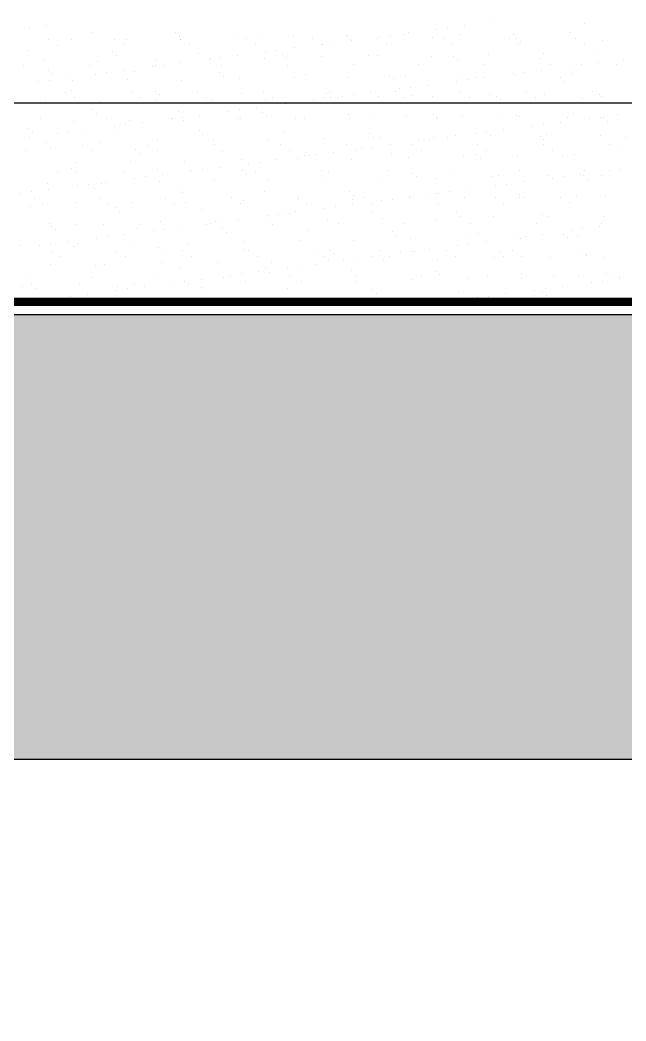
# Model space of a CAD drawing. Header units: centimetres. Extents: x -5119 to 2082, y -6603 to -947.
# Drawn here: x 636.2 to 693.4, y -3573 to -3478.4 of the extents above; entities that cross this region are included whole.
import ezdxf

# ---------------------------------------------------------------- set-up
doc = ezdxf.new("R2010")
doc.units = ezdxf.units.CM
doc.header["$LTSCALE"] = 100
doc.header["$MEASUREMENT"] = 0
for name, color, linetype in [('A807-Details-Railing and Cat ladder$0$A-CONC', 5, 'Continuous'), ('A807-Details-Railing and Cat ladder$0$A-HATCH-14', 14, 'Continuous'), ('A807-Details-Railing and Cat ladder$0$A-HATH-CONC', 253, 'Continuous'), ('A807-Details-Railing and Cat ladder$0$A-WATERPROOFING', 7, 'Continuous'), ('A807-Details-Railing and Cat ladder$0$railiing', 7, 'Continuous')]:
    doc.layers.add(name, color=color, linetype=linetype)

msp = doc.modelspace()

# ---------------------------------------------------------------- hatches: boundary and pattern name
at = {"layer": 'A807-Details-Railing and Cat ladder$0$A-HATH-CONC', "ltscale": 0.8}
h = msp.add_hatch(color=256, dxfattribs=at)
h.paths.add_polyline_path([(901.381, -3346.431), (881.405, -3366.408), (981.286, -3358.36), (981.286, -3034.824), (901.381, -3034.824)])
h.paths.add_polyline_path([(901.381, -3506.241), (501.989, -3506.241), (501.989, -3548.26), (736.542, -3548.26), (741.768, -3523.653), (741.768, -3572.994), (749.224, -3548.26), (981.286, -3548.26), (981.286, -3358.36), (881.405, -3366.408), (881.405, -3386.384), (901.381, -3386.384)])

# ---------------------------------------------------------------- linework, layer by layer
at = {"layer": 'A807-Details-Railing and Cat ladder$0$A-CONC'}
msp.add_line((502.053, -3506.241), (901.381, -3506.241), dxfattribs=at)
at = {"layer": 'A807-Details-Railing and Cat ladder$0$A-HATCH-14', "color": 8, "linetype": 'Continuous'}
for p, q in [((638.751, -3478.945), (638.751, -3478.945)), ((678.233, -3478.919), (678.233, -3478.919)), ((680.946, -3478.562), (680.946, -3478.562)), ((689.52, -3478.702), (689.52, -3478.702)), ((637.127, -3479.158), (637.127, -3479.158)), ((642.944, -3479.559), (642.944, -3479.559)), ((650.938, -3479.627), (650.938, -3479.627)), ((659.049, -3479.804), (659.049, -3479.804)), ((667.042, -3479.873), (667.042, -3479.873)), ((671.232, -3479.841), (671.232, -3479.841)), ((672.507, -3479.815), (672.507, -3479.815)), ((672.856, -3479.627), (672.856, -3479.627)), ((675.569, -3479.27), (675.569, -3479.27)), ((676.609, -3479.133), (676.609, -3479.133)), ((677.736, -3479.748), (677.736, -3479.748)), ((682.846, -3479.772), (682.846, -3479.772)), ((688.241, -3479.578), (688.241, -3479.578)), ((638.913, -3480.23), (638.913, -3480.23)), ((639.755, -3480.766), (639.755, -3480.766)), ((641.038, -3480.288), (641.038, -3480.288)), ((645.134, -3480.218), (645.134, -3480.218)), ((645.976, -3480.755), (645.976, -3480.755)), ((646.267, -3480.221), (646.267, -3480.221)), ((651.306, -3479.965), (651.306, -3479.965)), ((651.355, -3480.207), (651.355, -3480.207)), ((651.377, -3480.246), (651.377, -3480.246)), ((652.197, -3480.744), (652.197, -3480.744)), ((656.772, -3480.051), (656.772, -3480.051)), ((657.576, -3480.196), (657.576, -3480.196)), ((658.418, -3480.732), (658.418, -3480.732)), ((662.001, -3479.985), (662.001, -3479.985)), ((663.797, -3480.184), (663.797, -3480.184)), ((664.639, -3480.721), (664.639, -3480.721)), ((664.815, -3480.685), (664.815, -3480.685)), ((665.855, -3480.548), (665.855, -3480.548)), ((667.111, -3480.009), (667.111, -3480.009)), ((667.411, -3480.21), (667.411, -3480.21)), ((667.479, -3480.335), (667.479, -3480.335)), ((670.017, -3480.173), (670.017, -3480.173)), ((670.192, -3479.977), (670.192, -3479.977)), ((670.86, -3480.71), (670.86, -3480.71)), ((675.154, -3480.049), (675.154, -3480.049)), ((676.238, -3480.162), (676.238, -3480.162)), ((677.081, -3480.698), (677.081, -3480.698)), ((682.459, -3480.15), (682.459, -3480.15)), ((683.147, -3480.118), (683.147, -3480.118)), ((683.302, -3480.687), (683.302, -3480.687)), ((683.515, -3480.455), (683.515, -3480.455)), ((688.68, -3480.139), (688.68, -3480.139)), ((689.523, -3480.676), (689.523, -3480.676)), ((691.258, -3480.295), (691.258, -3480.295)), ((636.939, -3481.312), (636.939, -3481.312)), ((644.933, -3481.381), (644.933, -3481.381)), ((645.301, -3481.718), (645.301, -3481.718)), ((653.044, -3481.557), (653.044, -3481.557)), ((656.724, -3481.751), (656.724, -3481.751)), ((659.438, -3481.393), (659.438, -3481.393)), ((660.478, -3481.256), (660.478, -3481.256)), ((661.037, -3481.626), (661.037, -3481.626)), ((662.102, -3481.043), (662.102, -3481.043)), ((669.149, -3481.803), (669.149, -3481.803)), ((669.932, -3481.791), (669.932, -3481.791)), ((675.042, -3481.815), (675.042, -3481.815)), ((680.437, -3481.621), (680.437, -3481.621)), ((685.666, -3481.554), (685.666, -3481.554)), ((690.776, -3481.579), (690.776, -3481.579)), ((636.567, -3482.709), (636.567, -3482.709)), ((638.463, -3482.264), (638.463, -3482.264)), ((642.788, -3482.698), (642.788, -3482.698)), ((643.573, -3482.288), (643.573, -3482.288)), ((648.968, -3482.094), (648.968, -3482.094)), ((649.009, -3482.687), (649.009, -3482.687)), ((649.723, -3482.672), (649.723, -3482.672)), ((651.347, -3482.458), (651.347, -3482.458)), ((654.061, -3482.101), (654.061, -3482.101)), ((654.197, -3482.027), (654.197, -3482.027)), ((655.1, -3481.964), (655.1, -3481.964)), ((655.23, -3482.676), (655.23, -3482.676)), ((659.307, -3482.052), (659.307, -3482.052)), ((661.406, -3481.963), (661.406, -3481.963)), ((661.451, -3482.664), (661.451, -3482.664)), ((664.703, -3481.857), (664.703, -3481.857)), ((667.672, -3482.653), (667.672, -3482.653)), ((673.892, -3482.642), (673.892, -3482.642)), ((677.142, -3481.871), (677.142, -3481.871)), ((677.51, -3482.209), (677.51, -3482.209)), ((680.113, -3482.63), (680.113, -3482.63)), ((685.253, -3482.048), (685.253, -3482.048)), ((686.334, -3482.619), (686.334, -3482.619)), ((689.205, -3482.647), (689.205, -3482.647)), ((690.829, -3482.433), (690.829, -3482.433)), ((692.555, -3482.608), (692.555, -3482.608)), ((693.247, -3482.116), (693.247, -3482.116)), ((638.928, -3483.134), (638.928, -3483.134)), ((639.296, -3483.471), (639.296, -3483.471)), ((643.306, -3483.517), (643.306, -3483.517)), ((644.346, -3483.38), (644.346, -3483.38)), ((645.97, -3483.166), (645.97, -3483.166)), ((647.039, -3483.311), (647.039, -3483.311)), ((648.684, -3482.809), (648.684, -3482.809)), ((655.032, -3483.379), (655.032, -3483.379)), ((663.143, -3483.556), (663.143, -3483.556)), ((671.137, -3483.624), (671.137, -3483.624)), ((672.633, -3483.664), (672.633, -3483.664)), ((677.862, -3483.597), (677.862, -3483.597)), ((682.788, -3483.491), (682.788, -3483.491)), ((682.972, -3483.622), (682.972, -3483.622)), ((683.828, -3483.354), (683.828, -3483.354)), ((685.452, -3483.141), (685.452, -3483.141)), ((688.165, -3482.783), (688.165, -3482.783)), ((688.367, -3483.427), (688.367, -3483.427)), ((637.929, -3484.225), (637.929, -3484.225)), ((638.969, -3484.088), (638.969, -3484.088)), ((640.593, -3483.874), (640.593, -3483.874)), ((641.164, -3484.137), (641.164, -3484.137)), ((646.393, -3484.07), (646.393, -3484.07)), ((651.503, -3484.095), (651.503, -3484.095)), ((655.4, -3483.717), (655.4, -3483.717)), ((656.898, -3483.9), (656.898, -3483.9)), ((662.127, -3483.834), (662.127, -3483.834)), ((667.237, -3483.858), (667.237, -3483.858)), ((671.505, -3483.962), (671.505, -3483.962)), ((674.698, -3484.556), (674.698, -3484.556)), ((677.411, -3484.199), (677.411, -3484.199)), ((678.451, -3484.062), (678.451, -3484.062)), ((679.248, -3483.801), (679.248, -3483.801)), ((680.075, -3483.849), (680.075, -3483.849)), ((687.241, -3483.87), (687.241, -3483.87)), ((687.61, -3484.207), (687.61, -3484.207)), ((640.526, -3485.232), (640.526, -3485.232)), ((641.034, -3485.064), (641.034, -3485.064)), ((646.747, -3485.22), (646.747, -3485.22)), ((649.027, -3485.132), (649.027, -3485.132)), ((649.395, -3485.47), (649.395, -3485.47)), ((652.968, -3485.209), (652.968, -3485.209)), ((657.138, -3485.309), (657.138, -3485.309)), ((659.189, -3485.198), (659.189, -3485.198)), ((665.132, -3485.378), (665.132, -3485.378)), ((665.41, -3485.187), (665.41, -3485.187)), ((667.697, -3485.478), (667.697, -3485.478)), ((669.321, -3485.264), (669.321, -3485.264)), ((671.631, -3485.175), (671.631, -3485.175)), ((672.034, -3484.907), (672.034, -3484.907)), ((673.074, -3484.77), (673.074, -3484.77)), ((673.243, -3485.554), (673.243, -3485.554)), ((677.852, -3485.164), (677.852, -3485.164)), ((680.563, -3485.47), (680.563, -3485.47)), ((684.073, -3485.153), (684.073, -3485.153)), ((685.792, -3485.403), (685.792, -3485.403)), ((690.293, -3485.141), (690.293, -3485.141)), ((690.902, -3485.428), (690.902, -3485.428)), ((638.589, -3486.113), (638.589, -3486.113)), ((641.369, -3485.768), (641.369, -3485.768)), ((643.699, -3486.137), (643.699, -3486.137)), ((647.59, -3485.757), (647.59, -3485.757)), ((649.094, -3485.943), (649.094, -3485.943)), ((653.811, -3485.746), (653.811, -3485.746)), ((654.323, -3485.876), (654.323, -3485.876)), ((659.433, -3485.901), (659.433, -3485.901)), ((660.031, -3485.735), (660.031, -3485.735)), ((662.319, -3486.186), (662.319, -3486.186)), ((663.943, -3485.972), (663.943, -3485.972)), ((664.828, -3485.707), (664.828, -3485.707)), ((665.5, -3485.715), (665.5, -3485.715)), ((666.252, -3485.723), (666.252, -3485.723)), ((666.657, -3485.615), (666.657, -3485.615)), ((670.057, -3485.64), (670.057, -3485.64)), ((672.473, -3485.712), (672.473, -3485.712)), ((675.167, -3485.664), (675.167, -3485.664)), ((678.694, -3485.701), (678.694, -3485.701)), ((681.236, -3485.623), (681.236, -3485.623)), ((681.605, -3485.96), (681.605, -3485.96)), ((684.915, -3485.689), (684.915, -3485.689)), ((689.348, -3485.8), (689.348, -3485.8)), ((691.136, -3485.678), (691.136, -3485.678))]:
    msp.add_line(p, q, dxfattribs=at)
at = {"layer": 'A807-Details-Railing and Cat ladder$0$A-HATCH-14', "linetype": 'Continuous'}
for p, q in [((661.28, -3486.323), (661.28, -3486.323)), ((643.022, -3486.886), (643.022, -3486.886)), ((643.39, -3487.223), (643.39, -3487.223)), ((651.133, -3487.062), (651.133, -3487.062)), ((653.189, -3487.388), (653.189, -3487.388)), ((655.902, -3487.031), (655.902, -3487.031)), ((656.942, -3486.894), (656.942, -3486.894)), ((658.566, -3486.68), (658.566, -3486.68)), ((659.127, -3487.131), (659.127, -3487.131)), ((659.495, -3487.468), (659.495, -3487.468)), ((667.238, -3487.308), (667.238, -3487.308)), ((675.231, -3487.376), (675.231, -3487.376)), ((677.987, -3487.446), (677.987, -3487.446)), ((683.098, -3487.471), (683.098, -3487.471)), ((688.493, -3487.276), (688.493, -3487.276)), ((692.671, -3487.362), (692.671, -3487.362)), ((638.181, -3487.712), (638.181, -3487.712)), ((641.29, -3487.986), (641.29, -3487.986)), ((644.401, -3487.7), (644.401, -3487.7)), ((646.188, -3488.31), (646.188, -3488.31)), ((646.519, -3487.919), (646.519, -3487.919)), ((647.812, -3488.096), (647.812, -3488.096)), ((650.525, -3487.739), (650.525, -3487.739)), ((650.622, -3487.689), (650.622, -3487.689)), ((651.565, -3487.602), (651.565, -3487.602)), ((651.629, -3487.944), (651.629, -3487.944)), ((656.843, -3487.678), (656.843, -3487.678)), ((657.024, -3487.749), (657.024, -3487.749)), ((662.253, -3487.683), (662.253, -3487.683)), ((663.064, -3487.667), (663.064, -3487.667)), ((667.363, -3487.707), (667.363, -3487.707)), ((669.285, -3487.655), (669.285, -3487.655)), ((672.759, -3487.513), (672.759, -3487.513)), ((675.506, -3487.644), (675.506, -3487.644)), ((675.599, -3487.714), (675.599, -3487.714)), ((681.727, -3487.633), (681.727, -3487.633)), ((683.342, -3487.553), (683.342, -3487.553)), ((684.63, -3488.421), (684.63, -3488.421)), ((685.67, -3488.284), (685.67, -3488.284)), ((687.294, -3488.07), (687.294, -3488.07)), ((687.948, -3487.621), (687.948, -3487.621)), ((690.007, -3487.713), (690.007, -3487.713)), ((691.047, -3487.576), (691.047, -3487.576)), ((691.336, -3487.622), (691.336, -3487.622)), ((691.704, -3487.959), (691.704, -3487.959)), ((637.017, -3488.639), (637.017, -3488.639)), ((637.385, -3488.976), (637.385, -3488.976)), ((639.771, -3489.155), (639.771, -3489.155)), ((640.811, -3489.018), (640.811, -3489.018)), ((642.435, -3488.804), (642.435, -3488.804)), ((645.128, -3488.816), (645.128, -3488.816)), ((645.148, -3488.447), (645.148, -3488.447)), ((653.122, -3488.884), (653.122, -3488.884)), ((653.49, -3489.222), (653.49, -3489.222)), ((661.233, -3489.061), (661.233, -3489.061)), ((669.226, -3489.13), (669.226, -3489.13)), ((677.337, -3489.306), (677.337, -3489.306)), ((679.253, -3489.129), (679.253, -3489.129)), ((680.293, -3488.992), (680.293, -3488.992)), ((680.689, -3489.319), (680.689, -3489.319)), ((681.917, -3488.778), (681.917, -3488.778)), ((685.331, -3489.375), (685.331, -3489.375)), ((685.918, -3489.252), (685.918, -3489.252)), ((691.028, -3489.277), (691.028, -3489.277)), ((637.058, -3489.512), (637.058, -3489.512)), ((638.714, -3489.962), (638.714, -3489.962)), ((642.14, -3490.234), (642.14, -3490.234)), ((643.824, -3489.987), (643.824, -3489.987)), ((648.361, -3490.223), (648.361, -3490.223)), ((649.22, -3489.792), (649.22, -3489.792)), ((654.449, -3489.725), (654.449, -3489.725)), ((654.582, -3490.211), (654.582, -3490.211)), ((659.559, -3489.75), (659.559, -3489.75)), ((660.802, -3490.2), (660.802, -3490.2)), ((664.954, -3489.556), (664.954, -3489.556)), ((667.023, -3490.189), (667.023, -3490.189)), ((669.594, -3489.467), (669.594, -3489.467)), ((670.183, -3489.489), (670.183, -3489.489)), ((671.162, -3490.194), (671.162, -3490.194)), ((673.244, -3490.178), (673.244, -3490.178)), ((673.876, -3489.837), (673.876, -3489.837)), ((674.915, -3489.7), (674.915, -3489.7)), ((675.293, -3489.513), (675.293, -3489.513)), ((676.54, -3489.486), (676.54, -3489.486)), ((679.465, -3490.166), (679.465, -3490.166)), ((685.686, -3490.155), (685.686, -3490.155)), ((685.699, -3489.712), (685.699, -3489.712)), ((691.907, -3490.144), (691.907, -3490.144)), ((693.442, -3489.551), (693.442, -3489.551)), ((636.761, -3490.782), (636.761, -3490.782)), ((639.123, -3490.569), (639.123, -3490.569)), ((642.982, -3490.771), (642.982, -3490.771)), ((647.116, -3490.638), (647.116, -3490.638)), ((647.485, -3490.975), (647.485, -3490.975)), ((649.203, -3490.759), (649.203, -3490.759)), ((655.228, -3490.814), (655.228, -3490.814)), ((655.424, -3490.748), (655.424, -3490.748)), ((661.645, -3490.737), (661.645, -3490.737)), ((663.121, -3491.253), (663.121, -3491.253)), ((663.221, -3490.883), (663.221, -3490.883)), ((663.589, -3491.22), (663.589, -3491.22)), ((664.161, -3491.116), (664.161, -3491.116)), ((665.785, -3490.902), (665.785, -3490.902)), ((667.866, -3490.725), (667.866, -3490.725)), ((668.499, -3490.545), (668.499, -3490.545)), ((669.538, -3490.408), (669.538, -3490.408)), ((671.332, -3491.059), (671.332, -3491.059)), ((674.087, -3490.714), (674.087, -3490.714)), ((679.326, -3491.128), (679.326, -3491.128)), ((680.307, -3490.703), (680.307, -3490.703)), ((686.528, -3490.692), (686.528, -3490.692)), ((688.619, -3491.125), (688.619, -3491.125)), ((692.749, -3490.68), (692.749, -3490.68)), ((641.416, -3491.835), (641.416, -3491.835)), ((646.644, -3491.768), (646.644, -3491.768)), ((651.755, -3491.793), (651.755, -3491.793)), ((657.15, -3491.598), (657.15, -3491.598)), ((657.744, -3491.961), (657.744, -3491.961)), ((658.784, -3491.824), (658.784, -3491.824)), ((660.408, -3491.61), (660.408, -3491.61)), ((662.379, -3491.532), (662.379, -3491.532)), ((667.489, -3491.556), (667.489, -3491.556)), ((672.884, -3491.362), (672.884, -3491.362)), ((678.113, -3491.295), (678.113, -3491.295)), ((679.694, -3491.466), (679.694, -3491.466)), ((683.223, -3491.32), (683.223, -3491.32)), ((687.437, -3491.305), (687.437, -3491.305)), ((639.794, -3492.714), (639.794, -3492.714)), ((641.111, -3492.391), (641.111, -3492.391)), ((641.48, -3492.728), (641.48, -3492.728)), ((646.015, -3492.703), (646.015, -3492.703)), ((649.223, -3492.567), (649.223, -3492.567)), ((649.654, -3493.026), (649.654, -3493.026)), ((652.236, -3492.691), (652.236, -3492.691)), ((652.367, -3492.668), (652.367, -3492.668)), ((653.407, -3492.532), (653.407, -3492.532)), ((655.031, -3492.318), (655.031, -3492.318)), ((657.216, -3492.636), (657.216, -3492.636)), ((657.584, -3492.973), (657.584, -3492.973)), ((658.457, -3492.68), (658.457, -3492.68)), ((664.677, -3492.669), (664.677, -3492.669)), ((665.327, -3492.813), (665.327, -3492.813)), ((670.898, -3492.657), (670.898, -3492.657)), ((673.321, -3492.881), (673.321, -3492.881)), ((677.119, -3492.646), (677.119, -3492.646)), ((681.432, -3493.058), (681.432, -3493.058)), ((683.34, -3492.635), (683.34, -3492.635)), ((686.043, -3493.101), (686.043, -3493.101)), ((689.136, -3493), (689.136, -3493)), ((689.425, -3493.127), (689.425, -3493.127)), ((689.561, -3492.624), (689.561, -3492.624)), ((691.154, -3493.126), (691.154, -3493.126)), ((691.849, -3492.643), (691.849, -3492.643)), ((692.889, -3492.506), (692.889, -3492.506)), ((638.84, -3493.811), (638.84, -3493.811)), ((641.613, -3494.084), (641.613, -3494.084)), ((642.653, -3493.947), (642.653, -3493.947)), ((643.95, -3493.836), (643.95, -3493.836)), ((644.277, -3493.734), (644.277, -3493.734)), ((646.99, -3493.376), (646.99, -3493.376)), ((648.03, -3493.239), (648.03, -3493.239)), ((649.346, -3493.641), (649.346, -3493.641)), ((654.575, -3493.575), (654.575, -3493.575)), ((659.685, -3493.599), (659.685, -3493.599)), ((665.08, -3493.405), (665.08, -3493.405)), ((670.309, -3493.338), (670.309, -3493.338)), ((673.689, -3493.219), (673.689, -3493.219)), ((675.419, -3493.362), (675.419, -3493.362)), ((680.814, -3493.168), (680.814, -3493.168)), ((681.095, -3494.059), (681.095, -3494.059)), ((682.134, -3493.922), (682.134, -3493.922)), ((683.758, -3493.708), (683.758, -3493.708)), ((686.472, -3493.351), (686.472, -3493.351)), ((687.512, -3493.214), (687.512, -3493.214)), ((689.793, -3493.464), (689.793, -3493.464)), ((636.236, -3494.792), (636.236, -3494.792)), ((637.275, -3494.655), (637.275, -3494.655)), ((638.899, -3494.442), (638.899, -3494.442)), ((643.217, -3494.321), (643.217, -3494.321)), ((651.211, -3494.389), (651.211, -3494.389)), ((651.579, -3494.727), (651.579, -3494.727)), ((659.322, -3494.566), (659.322, -3494.566)), ((667.315, -3494.635), (667.315, -3494.635)), ((667.684, -3494.972), (667.684, -3494.972)), ((675.427, -3494.811), (675.427, -3494.811)), ((675.718, -3494.766), (675.718, -3494.766)), ((676.757, -3494.63), (676.757, -3494.63)), ((678.381, -3494.416), (678.381, -3494.416)), ((683.42, -3494.88), (683.42, -3494.88)), ((688.745, -3494.974), (688.745, -3494.974)), ((691.531, -3495.057), (691.531, -3495.057)), ((637.532, -3495.248), (637.532, -3495.248)), ((638.375, -3495.784), (638.375, -3495.784)), ((641.541, -3495.684), (641.541, -3495.684)), ((643.753, -3495.236), (643.753, -3495.236)), ((644.595, -3495.773), (644.595, -3495.773)), ((646.77, -3495.617), (646.77, -3495.617)), ((649.974, -3495.225), (649.974, -3495.225)), ((650.816, -3495.762), (650.816, -3495.762)), ((651.88, -3495.642), (651.88, -3495.642)), ((656.195, -3495.214), (656.195, -3495.214)), ((657.037, -3495.75), (657.037, -3495.75)), ((657.276, -3495.447), (657.276, -3495.447)), ((662.416, -3495.202), (662.416, -3495.202)), ((662.505, -3495.381), (662.505, -3495.381)), ((663.258, -3495.739), (663.258, -3495.739)), ((667.615, -3495.405), (667.615, -3495.405)), ((667.627, -3495.832), (667.627, -3495.832)), ((668.637, -3495.191), (668.637, -3495.191)), ((669.479, -3495.728), (669.479, -3495.728)), ((670.34, -3495.474), (670.34, -3495.474)), ((671.38, -3495.337), (671.38, -3495.337)), ((673.004, -3495.124), (673.004, -3495.124)), ((673.01, -3495.211), (673.01, -3495.211)), ((674.858, -3495.18), (674.858, -3495.18)), ((675.7, -3495.716), (675.7, -3495.716)), ((678.239, -3495.144), (678.239, -3495.144)), ((681.078, -3495.168), (681.078, -3495.168)), ((681.921, -3495.705), (681.921, -3495.705)), ((683.349, -3495.169), (683.349, -3495.169)), ((683.788, -3495.217), (683.788, -3495.217)), ((687.299, -3495.157), (687.299, -3495.157)), ((688.142, -3495.694), (688.142, -3495.694)), ((637.212, -3496.074), (637.212, -3496.074)), ((645.206, -3496.143), (645.206, -3496.143)), ((645.574, -3496.48), (645.574, -3496.48)), ((653.317, -3496.319), (653.317, -3496.319)), ((659.586, -3496.89), (659.586, -3496.89)), ((660.626, -3496.753), (660.626, -3496.753)), ((661.31, -3496.388), (661.31, -3496.388)), ((661.679, -3496.725), (661.679, -3496.725)), ((662.25, -3496.54), (662.25, -3496.54)), ((664.963, -3496.182), (664.963, -3496.182)), ((666.003, -3496.045), (666.003, -3496.045)), ((669.422, -3496.565), (669.422, -3496.565)), ((677.415, -3496.633), (677.415, -3496.633)), ((685.526, -3496.81), (685.526, -3496.81)), ((686.169, -3496.95), (686.169, -3496.95)), ((638.966, -3497.66), (638.966, -3497.66)), ((639.201, -3497.896), (639.201, -3497.896)), ((641.407, -3497.716), (641.407, -3497.716)), ((644.076, -3497.685), (644.076, -3497.685)), ((647.628, -3497.705), (647.628, -3497.705)), ((649.471, -3497.49), (649.471, -3497.49)), ((653.849, -3497.694), (653.849, -3497.694)), ((654.209, -3497.598), (654.209, -3497.598)), ((654.7, -3497.424), (654.7, -3497.424)), ((655.249, -3497.461), (655.249, -3497.461)), ((656.873, -3497.247), (656.873, -3497.247)), ((659.811, -3497.448), (659.811, -3497.448)), ((660.07, -3497.682), (660.07, -3497.682)), ((665.206, -3497.254), (665.206, -3497.254)), ((666.291, -3497.671), (666.291, -3497.671)), ((670.435, -3497.187), (670.435, -3497.187)), ((672.512, -3497.66), (672.512, -3497.66)), ((675.545, -3497.212), (675.545, -3497.212)), ((677.783, -3496.971), (677.783, -3496.971)), ((678.732, -3497.648), (678.732, -3497.648)), ((680.94, -3497.017), (680.94, -3497.017)), ((684.953, -3497.637), (684.953, -3497.637)), ((691.174, -3497.626), (691.174, -3497.626)), ((691.279, -3496.975), (691.279, -3496.975)), ((639.569, -3498.233), (639.569, -3498.233)), ((646.118, -3498.663), (646.118, -3498.663)), ((647.312, -3498.073), (647.312, -3498.073)), ((648.832, -3498.306), (648.832, -3498.306)), ((649.872, -3498.169), (649.872, -3498.169)), ((651.496, -3497.955), (651.496, -3497.955)), ((655.305, -3498.141), (655.305, -3498.141)), ((655.673, -3498.479), (655.673, -3498.479)), ((663.416, -3498.318), (663.416, -3498.318)), ((671.41, -3498.386), (671.41, -3498.386)), ((671.778, -3498.724), (671.778, -3498.724)), ((679.521, -3498.563), (679.521, -3498.563)), ((685.6, -3498.638), (685.6, -3498.638)), ((687.514, -3498.632), (687.514, -3498.632)), ((688.314, -3498.28), (688.314, -3498.28)), ((688.87, -3498.823), (688.87, -3498.823)), ((689.353, -3498.143), (689.353, -3498.143)), ((690.977, -3497.93), (690.977, -3497.93)), ((636.272, -3499.728), (636.272, -3499.728)), ((638.077, -3499.722), (638.077, -3499.722)), ((639.117, -3499.585), (639.117, -3499.585)), ((640.741, -3499.371), (640.741, -3499.371)), ((641.667, -3499.533), (641.667, -3499.533)), ((643.455, -3499.014), (643.455, -3499.014)), ((644.494, -3498.877), (644.494, -3498.877)), ((646.896, -3499.466), (646.896, -3499.466)), ((652.006, -3499.491), (652.006, -3499.491)), ((657.402, -3499.297), (657.402, -3499.297)), ((662.631, -3499.23), (662.631, -3499.23)), ((667.741, -3499.254), (667.741, -3499.254)), ((673.136, -3499.06), (673.136, -3499.06)), ((677.559, -3499.696), (677.559, -3499.696)), ((678.365, -3498.993), (678.365, -3498.993)), ((678.599, -3499.559), (678.599, -3499.559)), ((680.223, -3499.345), (680.223, -3499.345)), ((682.936, -3498.988), (682.936, -3498.988)), ((683.475, -3499.018), (683.475, -3499.018)), ((683.976, -3498.851), (683.976, -3498.851)), ((687.883, -3498.969), (687.883, -3498.969)), ((639.146, -3500.25), (639.146, -3500.25)), ((641.307, -3499.826), (641.307, -3499.826)), ((645.366, -3500.239), (645.366, -3500.239)), ((649.3, -3499.894), (649.3, -3499.894)), ((649.668, -3500.232), (649.668, -3500.232)), ((651.587, -3500.227), (651.587, -3500.227)), ((657.411, -3500.071), (657.411, -3500.071)), ((657.808, -3500.216), (657.808, -3500.216)), ((664.029, -3500.205), (664.029, -3500.205)), ((665.405, -3500.14), (665.405, -3500.14)), ((665.773, -3500.477), (665.773, -3500.477)), ((670.25, -3500.193), (670.25, -3500.193)), ((671.092, -3500.73), (671.092, -3500.73)), ((672.182, -3500.404), (672.182, -3500.404)), ((673.222, -3500.267), (673.222, -3500.267)), ((673.516, -3500.316), (673.516, -3500.316)), ((674.846, -3500.053), (674.846, -3500.053)), ((676.471, -3500.182), (676.471, -3500.182)), ((677.313, -3500.719), (677.313, -3500.719)), ((681.509, -3500.385), (681.509, -3500.385)), ((681.878, -3500.722), (681.878, -3500.722)), ((682.692, -3500.171), (682.692, -3500.171)), ((683.534, -3500.707), (683.534, -3500.707)), ((688.913, -3500.159), (688.913, -3500.159)), ((689.621, -3500.562), (689.621, -3500.562)), ((689.755, -3500.696), (689.755, -3500.696)), ((639.092, -3501.509), (639.092, -3501.509)), ((639.988, -3500.787), (639.988, -3500.787)), ((643.295, -3501.648), (643.295, -3501.648)), ((644.202, -3501.534), (644.202, -3501.534)), ((646.209, -3500.775), (646.209, -3500.775)), ((649.597, -3501.339), (649.597, -3501.339)), ((652.43, -3500.764), (652.43, -3500.764)), ((654.826, -3501.273), (654.826, -3501.273)), ((658.651, -3500.753), (658.651, -3500.753)), ((659.936, -3501.297), (659.936, -3501.297)), ((664.092, -3501.469), (664.092, -3501.469)), ((664.871, -3500.741), (664.871, -3500.741)), ((665.332, -3501.103), (665.332, -3501.103)), ((666.805, -3501.112), (666.805, -3501.112)), ((667.845, -3500.975), (667.845, -3500.975)), ((669.469, -3500.761), (669.469, -3500.761)), ((670.561, -3501.036), (670.561, -3501.036)), ((675.671, -3501.061), (675.671, -3501.061)), ((681.066, -3500.866), (681.066, -3500.866)), ((686.295, -3500.8), (686.295, -3500.8)), ((691.405, -3500.824), (691.405, -3500.824)), ((643.663, -3501.985), (643.663, -3501.985)), ((651.406, -3501.824), (651.406, -3501.824)), ((656.051, -3502.528), (656.051, -3502.528)), ((657.09, -3502.391), (657.09, -3502.391)), ((658.715, -3502.177), (658.715, -3502.177)), ((659.4, -3501.893), (659.4, -3501.893)), ((659.768, -3502.23), (659.768, -3502.23)), ((661.428, -3501.82), (661.428, -3501.82)), ((662.468, -3501.683), (662.468, -3501.683)), ((667.511, -3502.07), (667.511, -3502.07)), ((675.504, -3502.138), (675.504, -3502.138)), ((675.872, -3502.476), (675.872, -3502.476)), ((683.615, -3502.315), (683.615, -3502.315)), ((691.609, -3502.384), (691.609, -3502.384)), ((636.8, -3502.73), (636.8, -3502.73)), ((637.29, -3503.401), (637.29, -3503.401)), ((641.793, -3503.382), (641.793, -3503.382)), ((643.021, -3502.718), (643.021, -3502.718)), ((647.022, -3503.316), (647.022, -3503.316)), ((649.241, -3502.707), (649.241, -3502.707)), ((650.674, -3503.236), (650.674, -3503.236)), ((651.713, -3503.099), (651.713, -3503.099)), ((652.132, -3503.34), (652.132, -3503.34)), ((653.337, -3502.885), (653.337, -3502.885)), ((655.462, -3502.696), (655.462, -3502.696)), ((657.527, -3503.146), (657.527, -3503.146)), ((661.683, -3502.685), (661.683, -3502.685)), ((662.756, -3503.079), (662.756, -3503.079)), ((667.867, -3503.103), (667.867, -3503.103)), ((667.904, -3502.673), (667.904, -3502.673)), ((673.262, -3502.909), (673.262, -3502.909)), ((674.125, -3502.662), (674.125, -3502.662)), ((678.491, -3502.842), (678.491, -3502.842)), ((680.346, -3502.651), (680.346, -3502.651)), ((683.601, -3502.867), (683.601, -3502.867)), ((686.567, -3502.639), (686.567, -3502.639)), ((687.442, -3503.567), (687.442, -3503.567)), ((688.996, -3502.672), (688.996, -3502.672)), ((690.155, -3503.21), (690.155, -3503.21)), ((691.195, -3503.073), (691.195, -3503.073)), ((691.977, -3502.721), (691.977, -3502.721)), ((692.788, -3502.628), (692.788, -3502.628)), ((692.819, -3502.859), (692.819, -3502.859)), ((636.398, -3503.577), (636.398, -3503.577)), ((637.658, -3503.738), (637.658, -3503.738)), ((640.959, -3504.515), (640.959, -3504.515)), ((642.583, -3504.301), (642.583, -3504.301)), ((645.296, -3503.944), (645.296, -3503.944)), ((645.401, -3503.578), (645.401, -3503.578)), ((646.336, -3503.807), (646.336, -3503.807)), ((647.96, -3503.593), (647.96, -3503.593)), ((653.394, -3503.646), (653.394, -3503.646)), ((653.763, -3503.984), (653.763, -3503.984)), ((661.506, -3503.823), (661.506, -3503.823)), ((669.499, -3503.892), (669.499, -3503.892)), ((669.867, -3504.229), (669.867, -3504.229)), ((677.61, -3504.068), (677.61, -3504.068)), ((680.441, -3504.489), (680.441, -3504.489)), ((682.065, -3504.275), (682.065, -3504.275)), ((684.778, -3503.918), (684.778, -3503.918)), ((685.604, -3504.137), (685.604, -3504.137)), ((685.818, -3503.781), (685.818, -3503.781)), ((685.972, -3504.474), (685.972, -3504.474)), ((637.206, -3505.009), (637.206, -3505.009)), ((639.919, -3504.652), (639.919, -3504.652)), ((665.458, -3504.952), (665.458, -3504.952)), ((670.687, -3504.885), (670.687, -3504.885)), ((675.797, -3504.91), (675.797, -3504.91)), ((676.688, -3504.983), (676.688, -3504.983)), ((679.401, -3504.626), (679.401, -3504.626)), ((681.192, -3504.715), (681.192, -3504.715)), ((686.421, -3504.649), (686.421, -3504.649)), ((691.531, -3504.673), (691.531, -3504.673))]:
    msp.add_line(p, q, dxfattribs=at)
at = {"layer": 'A807-Details-Railing and Cat ladder$0$A-WATERPROOFING', "linetype": 'Continuous', "ltscale": 100}
msp.add_line((901.381, -3486.265), (526.724, -3486.265), dxfattribs=at)
at = {"layer": 'A807-Details-Railing and Cat ladder$0$A-WATERPROOFING', "ltscale": 100, "const_width": 0.799}
msp.add_lwpolyline([(900.182, -3386.384), (900.182, -3505.043), (501.989, -3505.043)], dxfattribs=at)
at = {"layer": 'A807-Details-Railing and Cat ladder$0$railiing', "color": 8}
msp.add_lwpolyline([(482.013, -3548.26), (736.542, -3548.26), (741.768, -3523.653), (741.768, -3572.994), (749.224, -3548.26), (1001.262, -3548.26)], dxfattribs=at)

doc.saveas('drawing.dxf')
